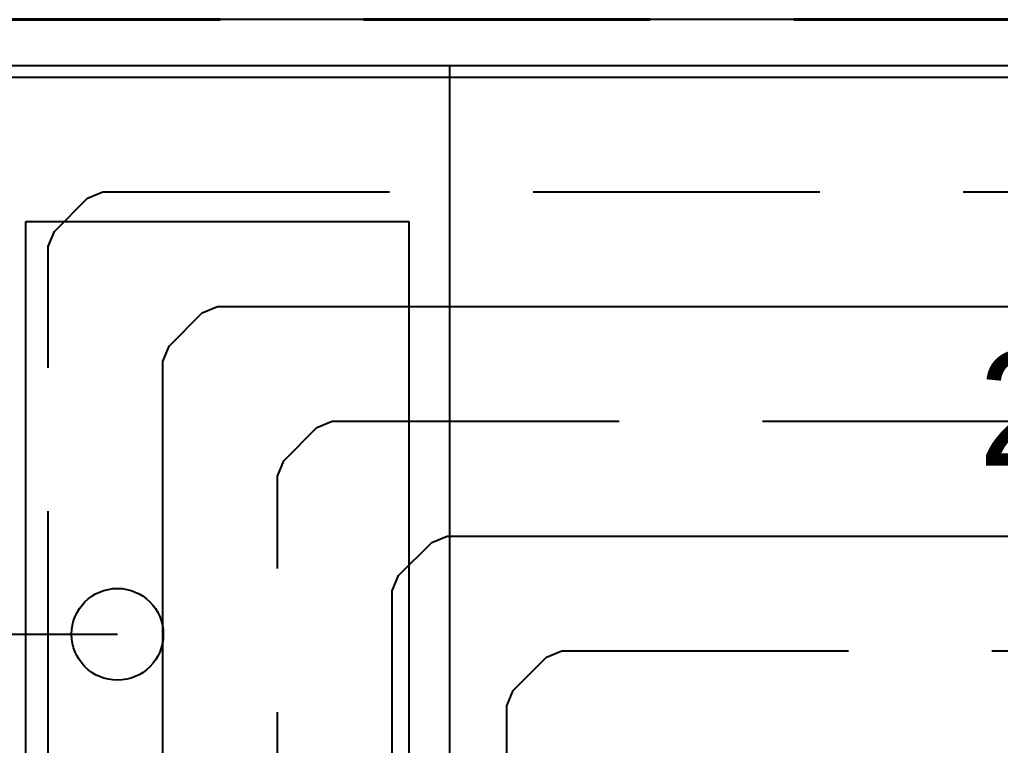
# Model space of a CAD drawing. Header units: millimetres. Extents: x 90740 to 167944, y -39332 to 25855.
# Drawn here: x 100143 to 100998, y 2420 to 3052 of the extents above; entities that cross this region are included whole.
import ezdxf

# ---------------------------------------------------------------- set-up
doc = ezdxf.new("R2010")
doc.units = ezdxf.units.MM
doc.linetypes.add('DASH', pattern=[75, 50, -25])
for name, color, linetype in [('OKRAJOV__DILAT_CIA_PDL', 2, 'Continuous'), ('PODLAHOVKA', 7, 'Continuous'), ('POLO_KY', 7, 'Continuous')]:
    doc.layers.add(name, color=color, linetype=linetype)
doc.layers.add('XR$1$STANDARD', color=252, linetype='Continuous', lineweight=25)
doc.styles.add('ARIAL', font='arial.ttf')

# ---------------------------------------------------------------- blocks, each defined once
blk = doc.blocks.new('A$C90b3fe5d')
at = {"layer": 'XR$1$STANDARD', "linetype": 'Continuous', "lineweight": -2}
for p, q in [((2542.23, 6513.38), (542.23, 6513.38)), ((582.23, 6473.38), (2502.23, 6473.38)), ((742.23, 6473.38), (1242.23, 6473.38)), ((1242.23, 6473.38), (1242.23, 5473.38)), ((1206.91, 6337.24), (872.73, 6337.24)), ((872.73, 6337.24), (872.73, 5618.36)), ((1206.91, 5618.36), (1206.91, 6337.24)), ((812.73, 5977.8), (952.73, 5977.8))]:
    blk.add_line(p, q, dxfattribs=at)
blk.add_circle((952.73, 5977.8), 40, dxfattribs=at)

msp = doc.modelspace()

# ---------------------------------------------------------------- linework, layer by layer
at = {"layer": 'OKRAJOV__DILAT_CIA_PDL', "color": 95, "linetype": 'DASH', "lineweight": 40, "ltscale": 5}
msp.add_lwpolyline([(101817.89, 202.38), (101817.89, 3052.38), (100017.9, 3052.38), (100017.9, 1101.25), (99817.9, 1101.25), (99817.9, 202.38), (101817.89, 202.38)], dxfattribs=at)
at = {"layer": 'PODLAHOVKA', "color": 12, "ltscale": 5}
for p, q in [((100115.71, 3002.38), (101720.08, 3002.38)), ((100273.42, 2767.9), (100302.37, 2796.86)), ((100302.37, 2796.86), (100315.71, 2802.38)), ((100315.71, 2802.38), (101520.08, 2802.38)), ((100267.9, 2754.57), (100273.42, 2767.9)), ((100267.9, 1349.06), (100267.9, 2754.57)), ((100502.37, 2596.86), (100515.71, 2602.38)), ((100515.71, 2602.38), (101120.08, 2602.38)), ((100473.42, 2567.9), (100502.37, 2596.86)), ((100467.9, 2554.57), (100473.42, 2567.9)), ((100467.9, 1549.06), (100467.9, 2554.57))]:
    msp.add_line(p, q, dxfattribs=at)
at = {"layer": 'PODLAHOVKA', "color": 172, "linetype": 'DASH', "ltscale": 5}
for points in [[(100167.9, 1249.06), (100167.9, 2854.57), (100173.42, 2867.9), (100202.37, 2896.86), (100215.71, 2902.38), (101620.08, 2902.38), (101633.42, 2896.86), (101662.37, 2867.9), (101667.89, 2854.57), (101667.89, 2476.06), (101662.37, 2462.73), (101633.42, 2433.77), (101620.08, 2428.25), (101515.7, 2428.25), (101502.37, 2422.73), (101473.42, 2393.77), (101467.89, 2380.44), (101467.89, 600.19)], [(100594.38, 600.19), (100594.38, 1353.44), (100588.86, 1366.77), (100559.9, 1395.73), (100546.57, 1401.25), (100415.71, 1401.25), (100402.37, 1406.77), (100373.42, 1435.73), (100367.9, 1449.06), (100367.9, 2654.57), (100373.42, 2667.9), (100402.37, 2696.86), (100415.71, 2702.38), (101438.36, 2702.38)], [(100794.38, 800.19), (100794.38, 1553.44), (100788.86, 1566.77), (100759.9, 1595.73), (100746.57, 1601.25), (100615.71, 1601.25), (100602.37, 1606.77), (100573.42, 1635.73), (100567.9, 1649.06), (100567.9, 2454.57), (100573.42, 2467.9), (100602.37, 2496.86), (100615.71, 2502.38), (101020.08, 2502.38), (101033.42, 2496.86), (101062.37, 2467.9), (101067.89, 2454.57), (101067.89, 981.67)]]:
    msp.add_lwpolyline(points, dxfattribs=at)

# ---------------------------------------------------------------- block references
at = {"linetype": 'Continuous'}
msp.add_blockref('A$C90b3fe5d', (99275.67, -3461), dxfattribs=at)

# ---------------------------------------------------------------- texts
at = {"layer": 'POLO_KY', "color": 7, "style": 'ARIAL'}
msp.add_text('230V - 400W', height=100, dxfattribs=at).set_placement((100978.42, 2663.66))

doc.saveas('drawing.dxf')
